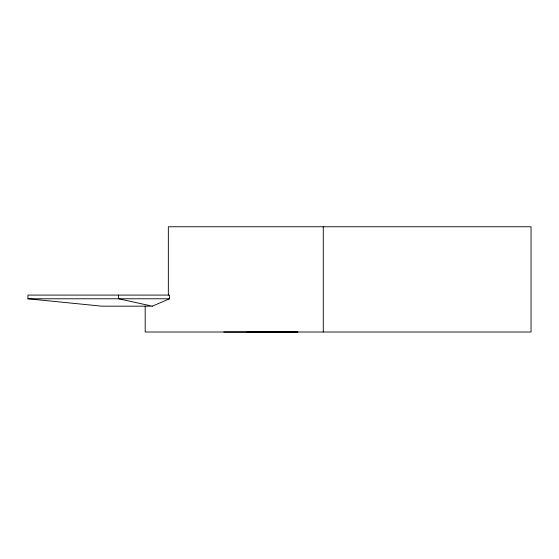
<?xml version="1.0" encoding="UTF-8"?>
<svg xmlns="http://www.w3.org/2000/svg" width="559" height="559" viewBox="0 0 559 559"><rect width="100%" height="100%" fill="white"/><g stroke="black" fill="none" stroke-linecap="round" stroke-linejoin="round"><path stroke-width="0.84" d="M152.321 306.164L169.531 298.779L169.531 295.082L27.95 295.082L27.95 298.779L101.745 306.164L152.321 306.164L118.557 298.779L118.557 295.082M27.95 298.779L169.531 298.779M297.814 332.011L223.754 332.018M246.903 332.018L297.814 332.242M323.277 226.758L323.277 332.011M168.343 295.082L168.343 226.758L531.05 226.758L531.05 332.011L145.186 332.011L145.186 306.164"/></g></svg>
